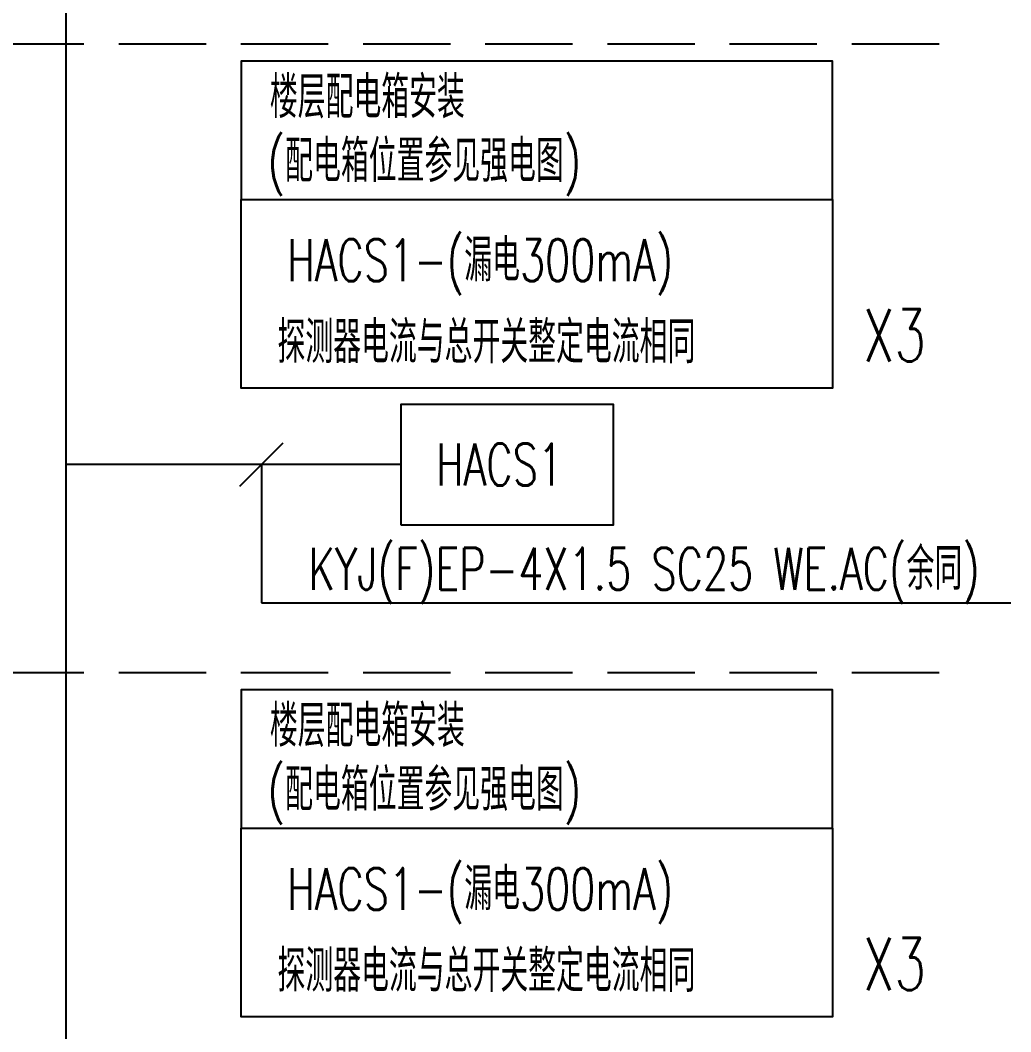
# Model space of a CAD drawing. Extents: x 913510 to 997610, y -270398 to 254224.
# Drawn here: x 971176 to 982527, y -240960 to -229376 of the extents above; entities that cross this region are included whole.
import ezdxf
from ezdxf.enums import TextEntityAlignment as Align

# ---------------------------------------------------------------- set-up
doc = ezdxf.new("R2010")
doc.units = 0
doc.header["$LTSCALE"] = 1000
doc.header["$MEASUREMENT"] = 0
doc.linetypes.add('DASH', pattern=[0.35, 0.25, -0.1])
for name, color, linetype in [('0A', 7, 'Continuous'), ('LGT1', 7, 'Continuous'), ('WZBZ', 7, 'Continuous'), ('电气-文字', 4, 'Continuous'), ('线路', 6, 'Continuous')]:
    doc.layers.add(name, color=color, linetype=linetype)
doc.styles.add('cyq', font='SIMPLEX.shx', dxfattribs={"width": 0.7, "height": 300, "bigfont": 'china3.shx'})

msp = doc.modelspace()

# ---------------------------------------------------------------- linework, layer by layer
at = {"layer": '0A', "color": 7}
for p, q in [((973691, -234713, -1252), (974188, -234216, -1252)), ((973939, -234465, -119), (973939, -236047, -119)), ((973939, -236047, -119), (982527, -236047, -119))]:
    msp.add_line(p, q, dxfattribs=at)
at = {"layer": 'LGT1', "color": 4, "ltscale": 15}
for p, q in [((971699, -227265, -1252), (971699, -258086, -1252)), ((975541, -234465, -1252), (971699, -234465, -1252))]:
    msp.add_line(p, q, dxfattribs=at)
at = {"layer": 'LGT1', "elevation": -119}
msp.add_lwpolyline([(975541, -235157), (975541, -233773), (977971, -233773), (977971, -235157), (975541, -235157)], dxfattribs=at)
at = {"layer": 'WZBZ', "elevation": -119}
for points in [[(980483, -231429), (980483, -233589), (973706, -233589), (973706, -231429), (980483, -231429), (980483, -229846), (973706, -229846), (973706, -231429)], [(980483, -238629), (980483, -240789), (973706, -240789), (973706, -238629), (980483, -238629), (980483, -237046), (973706, -237046), (973706, -238629)]]:
    msp.add_lwpolyline(points, dxfattribs=at)
at = {"layer": '线路', "color": 0, "linetype": 'DASH', "ltscale": 4}
for p, q in [((981705, -229649, 119), (918465, -229649)), ((981705, -236849, 119), (933077, -236849))]:
    msp.add_line(p, q, dxfattribs=at)

# ---------------------------------------------------------------- texts
at = {"layer": '电气-文字', "style": 'cyq', "width": 0.7}
for s, height, p in [('楼层配电箱安装', 480, (975154, -230497, -119)), ('(配电箱位置参见强电图)', 480, (975808, -231228, -119)), ('HACS1-(漏电300mA)', 480, (976447, -232365, -119)), ('X3', 600, (981196, -233283, -119)), ('探测器电流与总开关整定电流相同', 480, (976518, -233303, -119)), ('HACS1', 480, (976668, -234705, -119)), ('KYJ(F)EP-4X1.5 SC25 WE.AC(余同)', 480, (978326, -235898, -119)), ('楼层配电箱安装', 480, (975154, -237697, -119)), ('(配电箱位置参见强电图)', 480, (975808, -238428, -119)), ('HACS1-(漏电300mA)', 480, (976447, -239565, -119)), ('X3', 600, (981196, -240483, -140)), ('探测器电流与总开关整定电流相同', 480, (976518, -240503, -119))]:
    msp.add_text(s, height=height, dxfattribs=at).set_placement(p, align=Align.CENTER)

doc.saveas('drawing.dxf')
